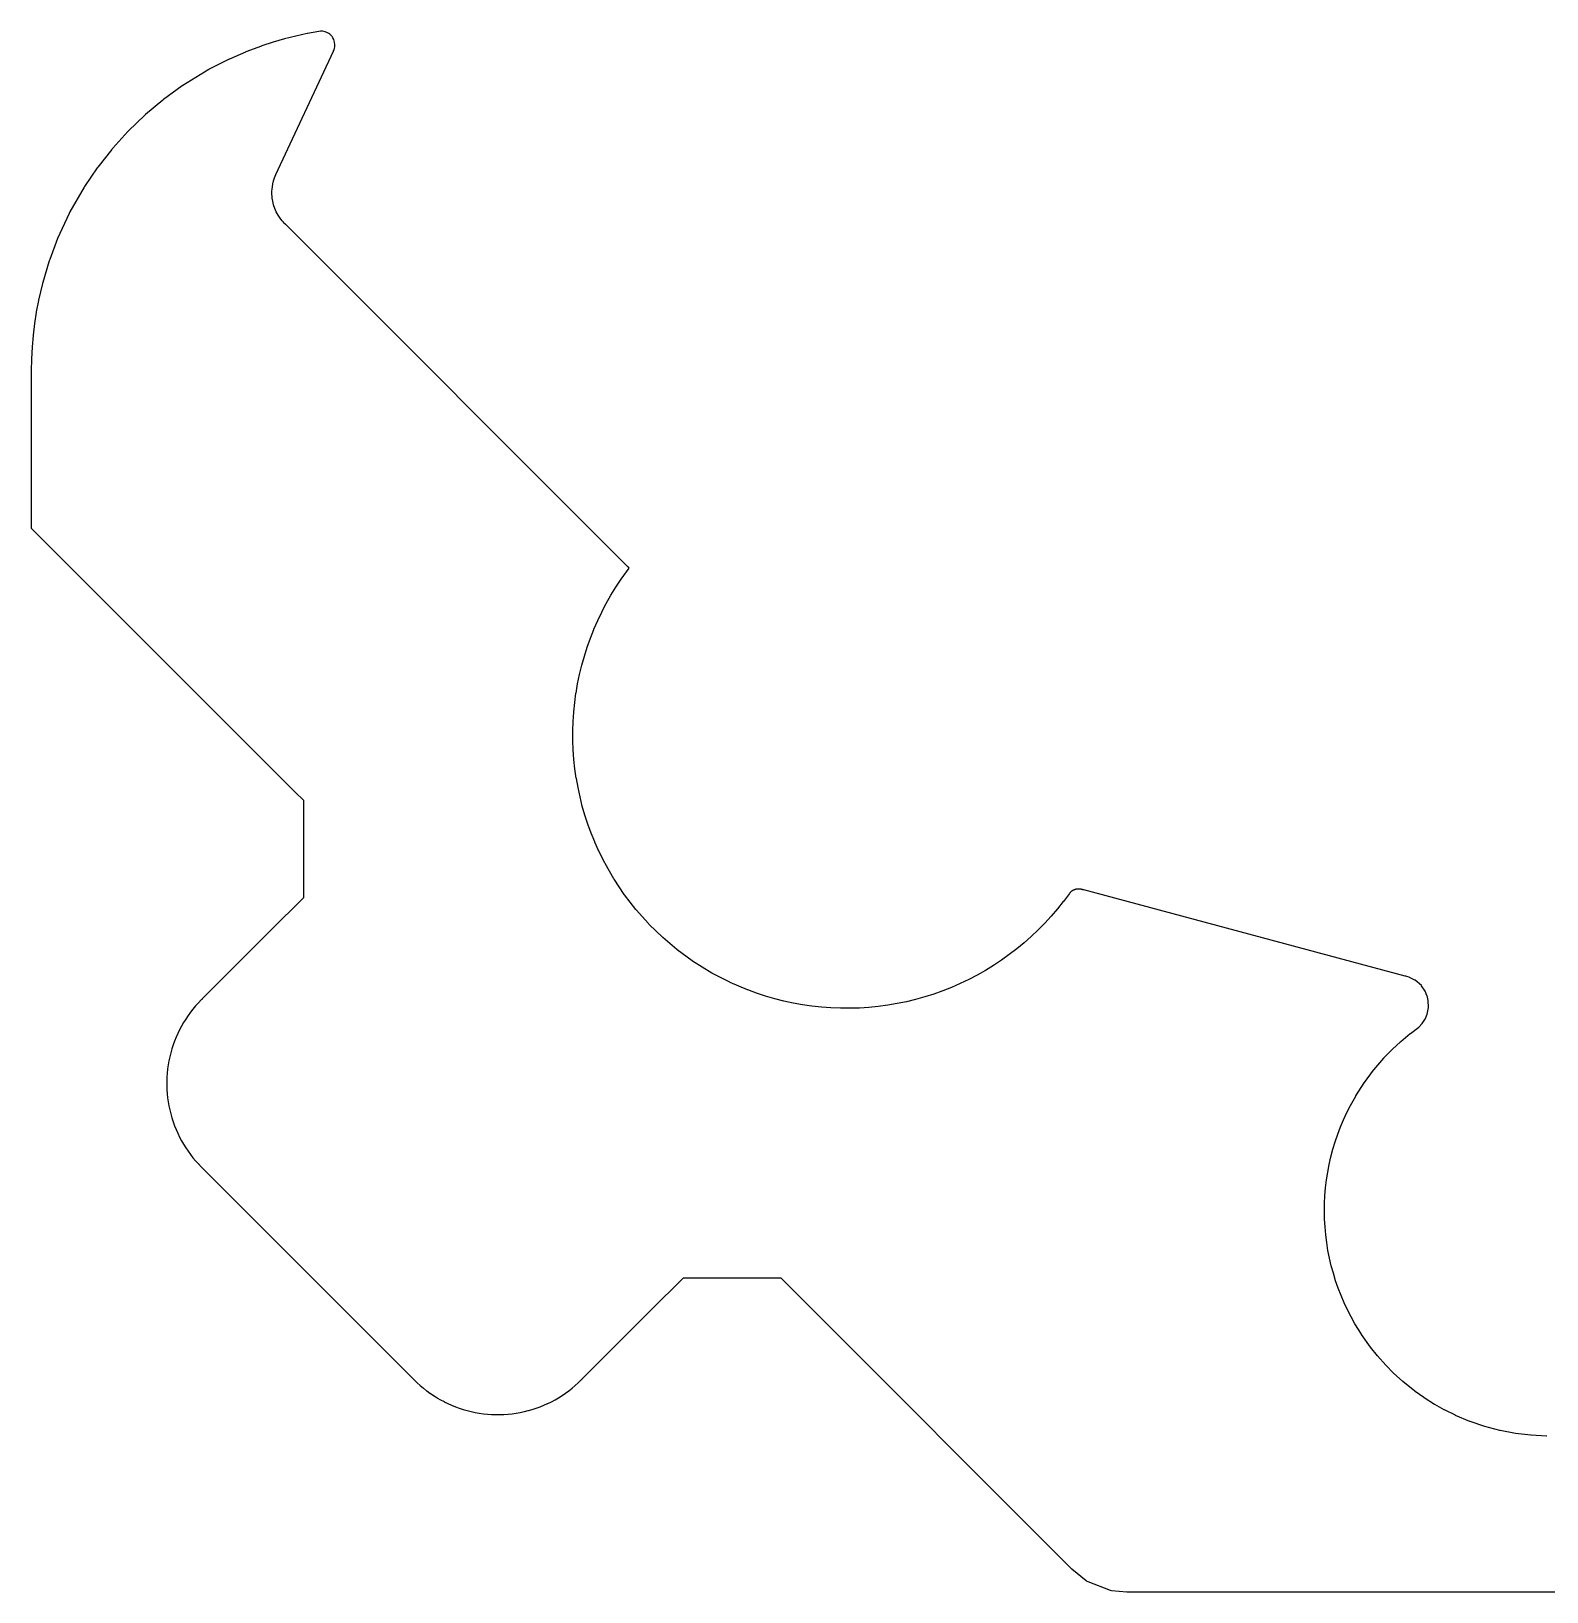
# Model space of a CAD drawing. Header units: metres. Extents: x -77 to 77, y -44 to 36.
# Drawn here: x -77.1 to -0.2, y -43.5 to 35.7 of the extents above; entities that cross this region are included whole.
import ezdxf

# ---------------------------------------------------------------- set-up
doc = ezdxf.new("R2010")
doc.units = ezdxf.units.M

msp = doc.modelspace()

# ---------------------------------------------------------------- linework, layer by layer
for p, q in [((-62.5285, 35.7195), (-63.1158, 35.612)), ((-62.4449, 35.7277), (-62.5285, 35.7195)), ((-62.4446, 35.7277), (-62.4449, 35.7277)), ((-62.4443, 35.7277), (-62.4446, 35.7277)), ((-62.3482, 35.7257), (-62.4443, 35.7277)), ((-62.3478, 35.7256), (-62.3482, 35.7257)), ((-62.2087, 35.6994), (-62.3478, 35.7256)), ((-62.2085, 35.6994), (-62.2087, 35.6994)), ((-62.2083, 35.6993), (-62.2085, 35.6994)), ((-62.0954, 35.6514), (-62.2083, 35.6993)), ((-65.4484, 34.9726), (-66.2444, 34.6741)), ((-65.4327, 34.9781), (-65.4484, 34.9726)), ((-65.4294, 34.9795), (-65.4327, 34.9781)), ((-65.4283, 34.9799), (-65.4294, 34.9795)), ((-64.8592, 35.1675), (-65.4283, 34.9799)), ((-64.284, 35.3354), (-64.8592, 35.1675)), ((-63.7033, 35.4835), (-64.284, 35.3354)), ((-63.7023, 35.4837), (-63.7033, 35.4835)), ((-63.7013, 35.484), (-63.7023, 35.4837)), ((-63.118, 35.6116), (-63.7013, 35.484)), ((-63.1169, 35.6118), (-63.118, 35.6116)), ((-63.1158, 35.612), (-63.1169, 35.6118)), ((-62.0951, 35.6513), (-62.0954, 35.6514)), ((-62.0326, 35.6156), (-62.0951, 35.6513)), ((-62.0324, 35.6154), (-62.0326, 35.6156)), ((-61.9741, 35.573), (-62.0324, 35.6154)), ((-61.9739, 35.5728), (-61.9741, 35.573)), ((-61.9206, 35.5244), (-61.9739, 35.5728)), ((-61.9204, 35.5243), (-61.9206, 35.5244)), ((-61.857, 35.4522), (-61.9204, 35.5243)), ((-61.8567, 35.4519), (-61.857, 35.4522)), ((-61.8162, 35.3923), (-61.8567, 35.4519)), ((-61.8159, 35.3919), (-61.8162, 35.3923)), ((-61.7718, 35.3067), (-61.8159, 35.3919)), ((-61.7467, 35.2391), (-61.7718, 35.3067)), ((-61.7466, 35.2387), (-61.7467, 35.2391)), ((-61.7289, 35.1689), (-61.7466, 35.2387)), ((-61.7359, 34.8582), (-61.7216, 34.9288)), ((-61.7289, 35.1685), (-61.7289, 35.1689)), ((-61.7128, 35.0411), (-61.7289, 35.1685)), ((-61.7216, 34.9288), (-61.7128, 35.0404)), ((-61.7127, 35.0408), (-61.7128, 35.0411)), ((-61.7128, 35.0404), (-61.7127, 35.0408)), ((-67.0936, 34.3011), (-68.0615, 33.8156)), ((-67.0629, 34.3145), (-67.0936, 34.3011)), ((-66.2608, 34.6673), (-67.0629, 34.3145)), ((-66.2444, 34.6741), (-66.2608, 34.6673)), ((-64.7093, 28.4508), (-61.7915, 34.708)), ((-61.7915, 34.708), (-61.7866, 34.7186)), ((-61.7866, 34.7186), (-61.7799, 34.733)), ((-61.7799, 34.733), (-61.7569, 34.7886)), ((-61.7569, 34.7886), (-61.7568, 34.789)), ((-61.7568, 34.789), (-61.736, 34.8579)), ((-61.736, 34.8579), (-61.7359, 34.8582)), ((-68.1277, 33.7802), (-69.4347, 32.9769)), ((-68.0977, 33.7974), (-68.1277, 33.7802)), ((-68.0615, 33.8156), (-68.0977, 33.7974)), ((-69.4813, 32.9466), (-70.4154, 32.2651)), ((-69.4347, 32.9769), (-69.4813, 32.9466)), ((-70.4571, 32.2331), (-71.3356, 31.4959)), ((-70.4154, 32.2651), (-70.4571, 32.2331)), ((-71.373, 31.4626), (-72.1997, 30.6663)), ((-71.3356, 31.4959), (-71.373, 31.4626)), ((-72.2334, 30.632), (-73.001, 29.784)), ((-72.1997, 30.6663), (-72.2334, 30.632)), ((-73.0496, 29.7254), (-73.7579, 28.8261)), ((-73.0274, 29.7535), (-73.0496, 29.7254)), ((-73.001, 29.784), (-73.0274, 29.7535)), ((-73.7852, 28.787), (-74.4311, 27.8401)), ((-73.7579, 28.8261), (-73.7852, 28.787)), ((-74.4521, 27.8056), (-75.1729, 26.5588)), ((-74.4311, 27.8401), (-74.4521, 27.8056)), ((-64.907, 27.713), (-64.8937, 27.8269)), ((-64.8937, 27.8269), (-64.8936, 27.8275)), ((-64.8936, 27.8275), (-64.8671, 27.9781)), ((-64.8671, 27.9781), (-64.8669, 27.9787)), ((-64.8669, 27.9787), (-64.83, 28.1271)), ((-64.83, 28.1271), (-64.8298, 28.1277)), ((-64.8298, 28.1277), (-64.7825, 28.2731)), ((-64.7825, 28.2731), (-64.7823, 28.2737)), ((-64.7823, 28.2737), (-64.7095, 28.4504)), ((-64.7095, 28.4504), (-64.7093, 28.4508)), ((-64.9138, 27.4443), (-64.9137, 27.5978)), ((-64.9071, 27.3293), (-64.9138, 27.4443)), ((-64.9137, 27.5984), (-64.907, 27.713)), ((-64.9137, 27.5978), (-64.9137, 27.5984)), ((-64.8991, 27.2533), (-64.9071, 27.3293)), ((-64.8989, 27.2525), (-64.8991, 27.2533)), ((-64.8748, 27.0959), (-64.8989, 27.2525)), ((-64.8746, 27.0951), (-64.8748, 27.0959)), ((-64.8299, 26.9149), (-64.8746, 27.0951)), ((-75.2166, 26.4702), (-75.7999, 25.1986)), ((-75.1908, 26.5255), (-75.2166, 26.4702)), ((-75.1729, 26.5588), (-75.1908, 26.5255)), ((-64.8297, 26.9143), (-64.8299, 26.9149)), ((-64.7681, 26.7272), (-64.8297, 26.9143)), ((-64.7679, 26.7267), (-64.7681, 26.7272)), ((-64.6927, 26.5572), (-64.7679, 26.7267)), ((-64.6923, 26.5565), (-64.6927, 26.5572)), ((-64.5995, 26.3836), (-64.6923, 26.5565)), ((-64.5992, 26.383), (-64.5995, 26.3836)), ((-64.5988, 26.3824), (-64.5992, 26.383)), ((-64.495, 26.2281), (-64.5988, 26.3824)), ((-64.4946, 26.2276), (-64.495, 26.2281)), ((-64.3984, 26.1036), (-64.4946, 26.2276)), ((-64.3981, 26.1032), (-64.3984, 26.1036)), ((-64.3244, 26.0207), (-64.3981, 26.1032)), ((-64.271, 25.9654), (-64.3244, 26.0207)), ((-64.244, 25.9384), (-64.271, 25.9654)), ((-64.243, 25.9374), (-64.244, 25.9384)), ((-64.2411, 25.9354), (-64.243, 25.9374)), ((-64.2385, 25.9329), (-64.2411, 25.9354)), ((-64.2354, 25.9297), (-64.2385, 25.9329)), ((-64.2319, 25.9263), (-64.2354, 25.9297)), ((-64.228, 25.9223), (-64.2319, 25.9263)), ((-64.2228, 25.9171), (-64.228, 25.9223)), ((-64.2172, 25.9116), (-64.2228, 25.9171)), ((-64.2122, 25.9066), (-64.2172, 25.9116)), ((-64.2073, 25.9017), (-64.2122, 25.9066)), ((-64.2039, 25.8982), (-64.2073, 25.9017)), ((-64.1988, 25.8931), (-64.2039, 25.8982)), ((-64.1967, 25.8911), (-64.1988, 25.8931)), ((-46.8533, 8.54768), (-64.1967, 25.8911)), ((-75.7999, 25.1986), (-76.2044, 24.1248)), ((-76.2271, 24.0613), (-76.5574, 22.9611)), ((-76.2044, 24.1248), (-76.2271, 24.0613)), ((-76.5705, 22.9106), (-76.771, 22.0715)), ((-76.5574, 22.9611), (-76.5705, 22.9106)), ((-76.8877, 21.4598), (-76.9784, 20.8772)), ((-76.8856, 21.4732), (-76.8877, 21.4598)), ((-76.7748, 22.0535), (-76.8856, 21.4732)), ((-76.7736, 22.0597), (-76.7748, 22.0535)), ((-76.7726, 22.0628), (-76.7736, 22.0597)), ((-76.771, 22.0715), (-76.7726, 22.0628)), ((-76.9784, 20.8772), (-77.049, 20.2918)), ((-77.0506, 20.2766), (-77.101, 19.6909)), ((-77.049, 20.2918), (-77.0506, 20.2766)), ((-77.1324, 19.0726), (-77.1424, 18.4894)), ((-77.132, 19.0916), (-77.1324, 19.0726)), ((-77.1019, 19.6768), (-77.132, 19.0916)), ((-77.101, 19.6909), (-77.1019, 19.6768)), ((-77.1424, 18.4894), (-77.1424, 18.3486)), ((-77.1424, 18.3486), (-77.1424, 10.9097)), ((-77.1424, 10.9097), (-77.1424, 10.5056)), ((-77.1424, 10.5056), (-77.1415, 10.4885)), ((-77.1415, 10.4885), (-64.0373, -2.61566)), ((-47.1738, 7.8901), (-46.8969, 8.2772)), ((-46.8969, 8.2772), (-46.762, 8.4563)), ((-46.851, 8.54534), (-46.8533, 8.54768)), ((-46.8484, 8.54276), (-46.851, 8.54534)), ((-46.8458, 8.5401), (-46.8484, 8.54276)), ((-46.843, 8.53737), (-46.8458, 8.5401)), ((-46.8403, 8.53461), (-46.843, 8.53737)), ((-46.8369, 8.5312), (-46.8403, 8.53461)), ((-46.8321, 8.52646), (-46.8369, 8.5312)), ((-46.8272, 8.52154), (-46.8321, 8.52646)), ((-46.8231, 8.51748), (-46.8272, 8.52154)), ((-46.8206, 8.51495), (-46.8231, 8.51748)), ((-46.8177, 8.51209), (-46.8206, 8.51495)), ((-46.8156, 8.50997), (-46.8177, 8.51209)), ((-46.8137, 8.50801), (-46.8156, 8.50997)), ((-46.8112, 8.50557), (-46.8137, 8.50801)), ((-46.8089, 8.50322), (-46.8112, 8.50557)), ((-46.8076, 8.50192), (-46.8089, 8.50322)), ((-46.762, 8.4563), (-46.8076, 8.50192)), ((-47.6933, 7.07759), (-47.4407, 7.4882)), ((-47.4407, 7.4882), (-47.1738, 7.8901)), ((-47.4407, 7.4882), (-47.4407, 7.4882)), ((-48.1556, 6.2304), (-47.9319, 6.6579)), ((-47.9319, 6.6579), (-47.6935, 7.0773)), ((-47.6935, 7.0773), (-47.6933, 7.07759)), ((-48.5578, 5.35347), (-48.3668, 5.78985)), ((-48.3668, 5.78985), (-48.3643, 5.7954)), ((-48.3643, 5.7954), (-48.1582, 6.2248)), ((-48.1582, 6.2248), (-48.1556, 6.2304)), ((-48.8983, 4.45076), (-48.7379, 4.89945)), ((-48.7379, 4.89945), (-48.7359, 4.90508)), ((-48.7359, 4.90508), (-48.56, 5.34786)), ((-48.56, 5.34786), (-48.5578, 5.35347)), ((-49.1752, 3.52693), (-49.0448, 3.99107)), ((-49.0448, 3.99108), (-48.8983, 4.45076)), ((-49.0448, 3.99107), (-49.0448, 3.99108)), ((-49.2895, 3.05787), (-49.1753, 3.5266)), ((-49.1753, 3.5266), (-49.1752, 3.52693)), ((-49.469, 2.10991), (-49.3875, 2.58545)), ((-49.3875, 2.58545), (-49.2895, 3.05787)), ((-49.5822, 1.15184), (-49.5339, 1.63187)), ((-49.5339, 1.63187), (-49.4697, 2.10447)), ((-49.4697, 2.10447), (-49.469, 2.10991)), ((-49.6138, 0.67043), (-49.5826, 1.14646)), ((-49.5826, 1.14646), (-49.5822, 1.15184)), ((-49.6287, 0.18818), (-49.614, 0.6651)), ((-49.6269, -0.29429), (-49.6287, 0.18818)), ((-49.614, 0.6651), (-49.6138, 0.67043)), ((-49.6083, -0.77638), (-49.6269, -0.29429)), ((-49.573, -1.25755), (-49.6083, -0.77638)), ((-49.521, -1.73719), (-49.573, -1.25755)), ((-49.4524, -2.21475), (-49.521, -1.73719)), ((-49.4515, -2.21955), (-49.4524, -2.21475)), ((-49.4515, -2.21966), (-49.4515, -2.21955)), ((-49.4515, -2.21968), (-49.4515, -2.21966)), ((-49.4515, -2.21978), (-49.4515, -2.21968)), ((-49.4515, -2.2199), (-49.4515, -2.21978)), ((-49.4514, -2.22007), (-49.4515, -2.2199)), ((-49.4514, -2.22029), (-49.4514, -2.22007)), ((-49.4514, -2.22042), (-49.4514, -2.22029)), ((-49.3672, -2.68963), (-49.4514, -2.22042)), ((-64.0373, -2.61566), (-63.8108, -2.84215)), ((-63.8108, -2.84215), (-63.7367, -2.9163)), ((-63.7367, -2.9163), (-63.3185, -3.33448)), ((-49.3672, -2.68989), (-49.3672, -2.68963)), ((-49.3671, -2.69027), (-49.3672, -2.68989)), ((-49.367, -2.69054), (-49.3671, -2.69027)), ((-49.2657, -3.16128), (-49.367, -2.69054)), ((-49.2657, -3.16148), (-49.2657, -3.16128)), ((-49.2656, -3.16176), (-49.2657, -3.16148)), ((-49.2655, -3.16205), (-49.2656, -3.16176)), ((-49.2655, -3.16219), (-49.2655, -3.16205)), ((-49.1478, -3.62913), (-49.2655, -3.16219)), ((-63.3185, -3.33448), (-63.3185, -8.28424)), ((-49.1478, -3.6293), (-49.1478, -3.62913)), ((-49.1477, -3.62963), (-49.1478, -3.6293)), ((-49.1476, -3.63004), (-49.1477, -3.62963)), ((-49.0138, -4.0926), (-49.1476, -3.63004)), ((-49.0137, -4.09288), (-49.0138, -4.0926)), ((-49.0136, -4.09325), (-49.0137, -4.09288)), ((-49.0135, -4.09351), (-49.0136, -4.09325)), ((-48.8637, -4.55112), (-49.0135, -4.09351)), ((-48.8634, -4.55203), (-48.8637, -4.55112)), ((-48.6979, -5.00417), (-48.8634, -4.55203)), ((-48.6975, -5.00507), (-48.6979, -5.00417)), ((-48.5164, -5.45121), (-48.6975, -5.00507)), ((-48.516, -5.45211), (-48.5164, -5.45121)), ((-48.3195, -5.89165), (-48.516, -5.45211)), ((-48.3191, -5.89251), (-48.3195, -5.89165)), ((-48.316, -5.89892), (-48.3191, -5.89251)), ((-48.001, -6.52431), (-48.316, -5.89892)), ((-47.9902, -6.54487), (-48.001, -6.52431)), ((-47.5477, -7.32022), (-47.9902, -6.54487)), ((-47.5358, -7.34028), (-47.5477, -7.32022)), ((-47.0155, -8.1158), (-47.5358, -7.34028)), ((-24.2445, -7.92266), (-24.2622, -7.93356)), ((-24.2264, -7.91241), (-24.2445, -7.92266)), ((-24.2081, -7.90278), (-24.2264, -7.91241)), ((-24.1893, -7.89379), (-24.2081, -7.90278)), ((-24.1703, -7.88545), (-24.1893, -7.89379)), ((-24.151, -7.87779), (-24.1703, -7.88545)), ((-24.1315, -7.87078), (-24.151, -7.87779)), ((-24.1117, -7.86446), (-24.1315, -7.87078)), ((-24.0917, -7.85883), (-24.1117, -7.86446)), ((-24.0715, -7.85388), (-24.0917, -7.85883)), ((-24.0512, -7.84966), (-24.0715, -7.85388)), ((-24.0307, -7.84613), (-24.0512, -7.84966)), ((-24.0102, -7.84332), (-24.0307, -7.84613)), ((-23.9895, -7.8412), (-24.0102, -7.84332)), ((-23.9688, -7.83981), (-23.9895, -7.8412)), ((-23.948, -7.83914), (-23.9688, -7.83981)), ((-23.9273, -7.83918), (-23.948, -7.83914)), ((-23.9065, -7.83995), (-23.9273, -7.83918)), ((-23.8858, -7.84143), (-23.9065, -7.83995)), ((-23.8652, -7.84362), (-23.8858, -7.84143)), ((-23.8446, -7.84654), (-23.8652, -7.84362)), ((-23.8242, -7.85015), (-23.8446, -7.84654)), ((-23.8038, -7.85448), (-23.8242, -7.85015)), ((-23.7837, -7.85952), (-23.8038, -7.85448)), ((-23.7822, -7.85994), (-23.7837, -7.85952)), ((-23.7819, -7.86), (-23.7822, -7.85994)), ((-23.7811, -7.86023), (-23.7819, -7.86)), ((-23.7587, -7.86622), (-23.7811, -7.86023)), ((-23.7574, -7.86658), (-23.7587, -7.86622)), ((-23.7549, -7.86723), (-23.7574, -7.86658)), ((-23.7501, -7.86851), (-23.7549, -7.86723)), ((-23.7462, -7.86956), (-23.7501, -7.86851)), ((-23.7402, -7.87117), (-23.7462, -7.86956)), ((-23.7306, -7.87374), (-23.7402, -7.87117)), ((-23.7197, -7.87667), (-23.7306, -7.87374)), ((-23.7086, -7.87963), (-23.7197, -7.87667)), ((-23.6968, -7.88281), (-23.7086, -7.87963)), ((-23.6855, -7.88583), (-23.6968, -7.88281)), ((-23.6732, -7.88912), (-23.6855, -7.88583)), ((-7.35805, -12.2607), (-23.6732, -7.88912)), ((-63.3185, -8.28424), (-65.0004, -9.96619)), ((-46.9981, -8.14158), (-47.0155, -8.1158)), ((-46.4254, -8.87901), (-46.9981, -8.14158)), ((-24.7145, -8.47723), (-25.0153, -8.85442)), ((-24.7142, -8.47694), (-24.7145, -8.47723)), ((-24.4094, -8.06653), (-24.7142, -8.47694)), ((-24.3881, -8.04117), (-24.4094, -8.06652)), ((-24.4094, -8.06652), (-24.4094, -8.06653)), ((-24.374, -8.02586), (-24.3881, -8.04116)), ((-24.3881, -8.04116), (-24.3881, -8.04117)), ((-24.3595, -8.01105), (-24.374, -8.02586)), ((-24.3444, -7.99676), (-24.3595, -8.01105)), ((-24.3289, -7.983), (-24.3444, -7.99676)), ((-24.3128, -7.96978), (-24.3289, -7.983)), ((-24.2964, -7.95712), (-24.3128, -7.96978)), ((-24.2795, -7.94505), (-24.2964, -7.95712)), ((-24.2622, -7.93356), (-24.2795, -7.94505)), ((-46.4063, -8.90352), (-46.4254, -8.87901)), ((-45.7836, -9.59972), (-46.4063, -8.90352)), ((-25.329, -9.22093), (-25.6553, -9.57634)), ((-25.0153, -8.85442), (-25.329, -9.22093)), ((-65.0004, -9.96619), (-68.4517, -13.4174)), ((-45.7682, -9.61724), (-45.7836, -9.59972)), ((-45.7518, -9.63384), (-45.7682, -9.61724)), ((-45.0825, -10.285), (-45.7518, -9.63384)), ((-45.0594, -10.3058), (-45.0825, -10.285)), ((-26.3439, -10.2521), (-26.7053, -10.5717)), ((-25.9937, -9.92019), (-26.3439, -10.2521)), ((-25.6553, -9.57634), (-25.9937, -9.92019)), ((-44.3467, -10.9088), (-45.0594, -10.3058)), ((-44.3222, -10.928), (-44.3467, -10.9088)), ((-43.5692, -11.4802), (-44.3222, -10.928)), ((-27.0776, -10.8785), (-27.4604, -11.1722)), ((-26.7053, -10.5717), (-27.0776, -10.8785)), ((-43.5435, -11.4976), (-43.5692, -11.4802)), ((-42.5646, -12.1088), (-43.5435, -11.4976)), ((-28.2553, -11.7189), (-28.6665, -11.9713)), ((-27.8531, -11.4525), (-28.2553, -11.7189)), ((-27.4604, -11.1722), (-27.8531, -11.4525)), ((-42.5381, -12.1242), (-42.5646, -12.1088)), ((-41.6544, -12.5733), (-42.5381, -12.1242)), ((-41.6404, -12.5805), (-41.6544, -12.5733)), ((-41.6343, -12.5834), (-41.6404, -12.5805)), ((-41.6335, -12.5838), (-41.6343, -12.5834)), ((-41.6326, -12.5842), (-41.6335, -12.5838)), ((-41.1959, -12.78), (-41.6326, -12.5842)), ((-29.9492, -12.6406), (-30.3913, -12.8336)), ((-29.5139, -12.4324), (-29.9492, -12.6406)), ((-29.0862, -12.2092), (-29.5139, -12.4324)), ((-28.6665, -11.9713), (-29.0862, -12.2092)), ((-7.34379, -12.2646), (-7.35805, -12.2607)), ((-7.33178, -12.2678), (-7.34379, -12.2646)), ((-7.32086, -12.2707), (-7.33178, -12.2678)), ((-7.31063, -12.2735), (-7.32086, -12.2707)), ((-7.27144, -12.284), (-7.31063, -12.2735)), ((-7.14048, -12.3246), (-7.27144, -12.284)), ((-7.13654, -12.3259), (-7.14048, -12.3246)), ((-6.85485, -12.4611), (-7.13654, -12.3259)), ((-6.85142, -12.4631), (-6.85485, -12.4611)), ((-6.84759, -12.4663), (-6.85142, -12.4631)), ((-6.5249, -12.7449), (-6.84759, -12.4663)), ((-68.5051, -13.4709), (-68.65, -13.6209)), ((-68.5044, -13.4702), (-68.5051, -13.4709)), ((-68.4797, -13.4455), (-68.5044, -13.4702)), ((-68.4791, -13.4448), (-68.4797, -13.4455)), ((-68.4783, -13.444), (-68.4791, -13.4448)), ((-68.4774, -13.4431), (-68.4783, -13.444)), ((-68.4763, -13.4421), (-68.4774, -13.4431)), ((-68.4751, -13.4409), (-68.4763, -13.4421)), ((-68.4738, -13.4396), (-68.4751, -13.4409)), ((-68.4724, -13.4381), (-68.4738, -13.4396)), ((-68.4708, -13.4366), (-68.4724, -13.4381)), ((-68.4691, -13.4349), (-68.4708, -13.4366)), ((-68.4673, -13.4331), (-68.4691, -13.4349)), ((-68.4654, -13.4312), (-68.4673, -13.4331)), ((-68.4635, -13.4292), (-68.4654, -13.4312)), ((-68.4614, -13.4272), (-68.4635, -13.4292)), ((-68.4593, -13.4251), (-68.4614, -13.4272)), ((-68.4571, -13.4229), (-68.4593, -13.4251)), ((-68.455, -13.4207), (-68.4571, -13.4229)), ((-68.4517, -13.4174), (-68.455, -13.4207)), ((-41.195, -12.7803), (-41.1959, -12.78)), ((-40.7491, -12.962), (-41.195, -12.7803)), ((-40.7482, -12.9623), (-40.7491, -12.962)), ((-40.2962, -13.1283), (-40.7482, -12.9623)), ((-40.296, -13.1284), (-40.2962, -13.1283)), ((-40.2956, -13.1285), (-40.296, -13.1284)), ((-40.2953, -13.1286), (-40.2956, -13.1285)), ((-39.8379, -13.2789), (-40.2953, -13.1286)), ((-39.8375, -13.279), (-39.8379, -13.2789)), ((-39.8371, -13.2791), (-39.8375, -13.279)), ((-39.837, -13.2792), (-39.8371, -13.2791)), ((-39.3746, -13.4135), (-39.837, -13.2792)), ((-39.3744, -13.4135), (-39.3746, -13.4135)), ((-39.3741, -13.4136), (-39.3744, -13.4135)), ((-39.3738, -13.4136), (-39.3741, -13.4136)), ((-39.3737, -13.4137), (-39.3738, -13.4136)), ((-38.9069, -13.5319), (-39.3737, -13.4137)), ((-32.2189, -13.449), (-32.6877, -13.5627)), ((-31.7543, -13.319), (-32.2189, -13.449)), ((-31.2944, -13.1731), (-31.7543, -13.319)), ((-30.8399, -13.0112), (-31.2944, -13.1731)), ((-30.3913, -12.8336), (-30.8399, -13.0112)), ((-6.52065, -12.7509), (-6.5249, -12.7449)), ((-6.32945, -13.0365), (-6.52065, -12.7509)), ((-6.24204, -13.2399), (-6.32945, -13.0365)), ((-6.24044, -13.2442), (-6.24204, -13.2399)), ((-6.17584, -13.5002), (-6.24044, -13.2442)), ((-69.0534, -14.1017), (-69.176, -14.2704)), ((-68.925, -13.9373), (-69.0534, -14.1017)), ((-68.9246, -13.9368), (-68.925, -13.9373)), ((-68.7905, -13.777), (-68.9246, -13.9368)), ((-68.7901, -13.7765), (-68.7905, -13.777)), ((-68.7896, -13.7759), (-68.7901, -13.7765)), ((-68.65, -13.6209), (-68.7896, -13.7759)), ((-38.9066, -13.5319), (-38.9069, -13.5319)), ((-38.9062, -13.532), (-38.9066, -13.5319)), ((-38.906, -13.5321), (-38.9062, -13.532)), ((-38.4353, -13.634), (-38.906, -13.5321)), ((-38.4352, -13.634), (-38.4353, -13.634)), ((-37.959, -13.7198), (-38.4352, -13.634)), ((-37.9588, -13.7199), (-37.959, -13.7198)), ((-37.9586, -13.7199), (-37.9588, -13.7199)), ((-37.9584, -13.7199), (-37.9586, -13.7199)), ((-37.9583, -13.72), (-37.9584, -13.7199)), ((-37.9584, -13.7199), (-37.9584, -13.7199)), ((-37.9584, -13.7199), (-37.9584, -13.7199)), ((-37.4831, -13.7888), (-37.9583, -13.72)), ((-37.483, -13.7888), (-37.4831, -13.7888)), ((-37.0038, -13.8413), (-37.483, -13.7888)), ((-37.0035, -13.8413), (-37.0038, -13.8413)), ((-36.5223, -13.8772), (-37.0035, -13.8413)), ((-36.0403, -13.8963), (-36.5223, -13.8772)), ((-35.5578, -13.8987), (-36.0403, -13.8963)), ((-35.0756, -13.8843), (-35.5578, -13.8987)), ((-34.5941, -13.8533), (-35.0756, -13.8843)), ((-34.114, -13.8055), (-34.5941, -13.8533)), ((-33.6359, -13.7411), (-34.114, -13.8055)), ((-33.1603, -13.6602), (-33.6359, -13.7411)), ((-32.6877, -13.5627), (-33.1603, -13.6602)), ((-6.34257, -14.4566), (-6.23331, -14.2017)), ((-6.23331, -14.2017), (-6.23127, -14.1954)), ((-6.23127, -14.1954), (-6.16187, -13.8654)), ((-6.17529, -13.5026), (-6.17584, -13.5002)), ((-6.17493, -13.5061), (-6.17529, -13.5026)), ((-6.16152, -13.8603), (-6.17493, -13.5061)), ((-6.16187, -13.8654), (-6.16152, -13.8603)), ((-69.6081, -14.9894), (-69.6995, -15.1768)), ((-69.6078, -14.9888), (-69.6081, -14.9894)), ((-69.6074, -14.9882), (-69.6078, -14.9888)), ((-69.5095, -14.804), (-69.6074, -14.9882)), ((-69.5089, -14.803), (-69.5095, -14.804)), ((-69.4046, -14.6224), (-69.5089, -14.803)), ((-69.2941, -14.4455), (-69.4046, -14.6224)), ((-69.2938, -14.4449), (-69.2941, -14.4455)), ((-69.2934, -14.4443), (-69.2938, -14.4449)), ((-69.1767, -14.2714), (-69.2934, -14.4443)), ((-69.176, -14.2704), (-69.1767, -14.2714)), ((-7.08332, -15.1788), (-6.66193, -14.8559)), ((-6.66193, -14.8559), (-6.65877, -14.8527)), ((-6.65877, -14.8527), (-6.48778, -14.6701)), ((-6.48778, -14.6701), (-6.34556, -14.4612)), ((-6.34556, -14.4612), (-6.34257, -14.4566)), ((-69.9349, -15.7595), (-69.9993, -15.9578)), ((-69.9346, -15.7587), (-69.9349, -15.7595)), ((-69.8633, -15.5628), (-69.9346, -15.7587)), ((-69.8629, -15.5618), (-69.8633, -15.5628)), ((-69.7848, -15.3685), (-69.8629, -15.5618)), ((-69.7843, -15.3673), (-69.7848, -15.3685)), ((-69.6995, -15.1768), (-69.7843, -15.3673)), ((-7.99128, -15.9745), (-7.58596, -15.5966)), ((-7.58596, -15.5966), (-7.5793, -15.5903)), ((-7.5793, -15.5903), (-7.57173, -15.5837)), ((-7.57173, -15.5837), (-7.09234, -15.1857)), ((-7.09234, -15.1857), (-7.08332, -15.1788)), ((-70.1516, -16.568), (-70.1878, -16.7733)), ((-70.1514, -16.5673), (-70.1516, -16.568)), ((-70.108, -16.3633), (-70.1514, -16.5673)), ((-70.1078, -16.3623), (-70.108, -16.3633)), ((-70.0573, -16.16), (-70.1078, -16.3623)), ((-70.0571, -16.1592), (-70.0573, -16.16)), ((-69.9997, -15.9588), (-70.0571, -16.1592)), ((-69.9993, -15.9578), (-69.9997, -15.9588)), ((-8.94599, -17.026), (-8.43569, -16.4302)), ((-8.43569, -16.4302), (-8.42681, -16.4207)), ((-8.42681, -16.4207), (-7.99128, -15.9745)), ((-70.2536, -17.399), (-70.2608, -17.6073)), ((-70.2535, -17.3979), (-70.2536, -17.399)), ((-70.2389, -17.1899), (-70.2535, -17.3979)), ((-70.2388, -17.1889), (-70.2389, -17.1899)), ((-70.217, -16.9816), (-70.2388, -17.1889)), ((-70.2169, -16.9806), (-70.217, -16.9816)), ((-70.1879, -16.7741), (-70.2169, -16.9806)), ((-70.1878, -16.7733), (-70.1879, -16.7741)), ((-9.42213, -17.6663), (-8.95418, -17.0361)), ((-8.95418, -17.0361), (-8.94599, -17.026)), ((-70.2608, -17.6084), (-70.2609, -17.8168)), ((-70.2609, -17.8168), (-70.2608, -17.8178)), ((-70.2608, -17.6073), (-70.2608, -17.6084)), ((-70.2608, -17.8178), (-70.2536, -18.0261)), ((-70.2536, -18.0261), (-70.2535, -18.027)), ((-70.2535, -18.027), (-70.239, -18.2349)), ((-9.85592, -18.3438), (-9.43305, -17.6825)), ((-9.43305, -17.6825), (-9.4281, -17.6748)), ((-9.4281, -17.6748), (-9.42213, -17.6663)), ((-70.239, -18.2349), (-70.2389, -18.236)), ((-70.2389, -18.236), (-70.2171, -18.4433)), ((-70.2171, -18.4433), (-70.217, -18.4443)), ((-70.217, -18.4443), (-70.188, -18.6506)), ((-70.188, -18.6506), (-70.1879, -18.6516)), ((-70.1879, -18.6516), (-70.1516, -18.8569)), ((-70.1516, -18.8569), (-70.1513, -18.8587)), ((-70.1513, -18.8587), (-70.108, -19.0625)), ((-10.3096, -19.1933), (-10.1298, -18.8372)), ((-10.1298, -18.8372), (-9.86097, -18.3528)), ((-9.86097, -18.3528), (-9.85592, -18.3438)), ((-70.108, -19.0625), (-70.0575, -19.2647)), ((-70.0575, -19.2647), (-70.0573, -19.2657)), ((-70.0573, -19.2657), (-70.0571, -19.2666)), ((-70.0571, -19.2666), (-69.9996, -19.4668)), ((-69.9996, -19.4668), (-69.9994, -19.4677)), ((-69.9994, -19.4677), (-69.935, -19.6659)), ((-69.935, -19.6659), (-69.9346, -19.667)), ((-69.9346, -19.667), (-69.8633, -19.8628)), ((-10.6314, -19.9232), (-10.4769, -19.5555)), ((-10.4769, -19.5555), (-10.3096, -19.1933)), ((-69.8633, -19.8628), (-69.7853, -20.056)), ((-69.7853, -20.056), (-69.7848, -20.0572)), ((-69.7848, -20.0572), (-69.7, -20.2475)), ((-69.7, -20.2475), (-69.6995, -20.2487)), ((-69.6995, -20.2487), (-69.6082, -20.4359)), ((-69.6082, -20.4359), (-69.6073, -20.4377)), ((-69.6073, -20.4377), (-69.5095, -20.6217)), ((-10.9017, -20.6738), (-10.7731, -20.2962)), ((-10.7731, -20.2962), (-10.6314, -19.9232)), ((-69.5095, -20.6217), (-69.4053, -20.8021)), ((-69.4053, -20.8021), (-69.4048, -20.8029)), ((-69.4048, -20.8029), (-69.2945, -20.9796)), ((-69.2945, -20.9796), (-69.2939, -20.9805)), ((-69.2939, -20.9805), (-69.1773, -21.1532)), ((-69.1773, -21.1532), (-69.1767, -21.1541)), ((-69.1767, -21.1541), (-69.0543, -21.3227)), ((-69.0543, -21.3227), (-69.0535, -21.3237)), ((-69.0535, -21.3237), (-68.9253, -21.4879)), ((-11.119, -21.4414), (-11.017, -21.0557)), ((-11.017, -21.0557), (-10.9017, -20.6738)), ((-68.9253, -21.4879), (-68.9247, -21.4886)), ((-68.9247, -21.4886), (-68.7908, -21.6482)), ((-68.7908, -21.6482), (-68.79, -21.6491)), ((-68.79, -21.6491), (-68.6506, -21.8039)), ((-68.6506, -21.8039), (-68.6533, -21.8004)), ((-68.6533, -21.8004), (-68.6495, -21.8051)), ((-68.6495, -21.8051), (-68.5048, -21.955)), ((-68.5048, -21.955), (-68.5044, -21.9554)), ((-68.5044, -21.9554), (-57.7351, -32.7247)), ((-11.2823, -22.2222), (-11.2075, -21.8304)), ((-11.2075, -21.8304), (-11.119, -21.4414)), ((-11.3909, -23.0126), (-11.3435, -22.6165)), ((-11.3435, -22.6165), (-11.2823, -22.2222)), ((-11.4442, -23.8085), (-11.4245, -23.4101)), ((-11.4245, -23.4101), (-11.3909, -23.0126)), ((-11.45, -24.2074), (-11.4442, -23.8085)), ((-11.4419, -24.6063), (-11.45, -24.2074)), ((-11.4199, -25.0046), (-11.4419, -24.6063)), ((-11.384, -25.4019), (-11.4199, -25.0046)), ((-11.3344, -25.7977), (-11.384, -25.4019)), ((-11.271, -26.1916), (-11.3344, -25.7977)), ((-11.1939, -26.583), (-11.271, -26.1916)), ((-11.1032, -26.9715), (-11.1939, -26.583)), ((-45.6964, -29.2702), (-44.0145, -27.5882)), ((-44.0145, -27.5882), (-39.0647, -27.5883)), ((-39.0647, -27.5883), (-38.0468, -28.6062)), ((-10.999, -27.3566), (-11.1032, -26.9715)), ((-10.8815, -27.7378), (-10.999, -27.3566)), ((-10.7507, -28.1147), (-10.8815, -27.7378)), ((-10.607, -28.4868), (-10.7507, -28.1147)), ((-10.4503, -28.8537), (-10.607, -28.4868)), ((-49.1511, -32.7248), (-45.6964, -29.2702)), ((-38.0468, -28.6062), (-24.309, -42.344)), ((-10.281, -29.215), (-10.4503, -28.8537)), ((-10.0991, -29.57), (-10.281, -29.215)), ((-9.90508, -29.9186), (-10.0991, -29.57)), ((-9.90028, -29.9265), (-9.90508, -29.9186)), ((-9.57439, -30.4572), (-9.90028, -29.9265)), ((-9.56693, -30.4679), (-9.57439, -30.4572)), ((-9.11364, -31.1087), (-9.56693, -30.4679)), ((-9.10718, -31.1167), (-9.11364, -31.1087)), ((-8.75951, -31.5485), (-9.10718, -31.1167)), ((-8.7534, -31.5555), (-8.75951, -31.5485)), ((-8.34018, -32.022), (-8.7534, -31.5555)), ((-8.33292, -32.0293), (-8.34018, -32.022)), ((-7.94232, -32.4222), (-8.33292, -32.0293)), ((-7.93553, -32.4285), (-7.94232, -32.4222)), ((-7.47618, -32.8491), (-7.93553, -32.4285)), ((-57.7351, -32.7247), (-57.7221, -32.7377)), ((-57.7221, -32.7377), (-57.6857, -32.7742)), ((-57.6857, -32.7742), (-57.5358, -32.9189)), ((-57.5358, -32.9189), (-57.5351, -32.9195)), ((-57.5351, -32.9195), (-57.3803, -33.0589)), ((-57.3803, -33.0589), (-57.3794, -33.0597)), ((-57.3794, -33.0597), (-57.2198, -33.1937)), ((-57.2198, -33.1937), (-57.219, -33.1943)), ((-57.219, -33.1943), (-57.0549, -33.3226)), ((-49.8321, -33.3233), (-49.6677, -33.1949)), ((-49.6677, -33.1949), (-49.6672, -33.1944)), ((-49.6672, -33.1944), (-49.5074, -33.0604)), ((-49.5074, -33.0604), (-49.5068, -33.0599)), ((-49.5068, -33.0599), (-49.3518, -32.9203)), ((-49.3518, -32.9203), (-49.3514, -32.92)), ((-49.3514, -32.92), (-49.351, -32.9196)), ((-49.351, -32.9196), (-49.2009, -32.7747)), ((-49.2009, -32.7747), (-49.2004, -32.7742)), ((-49.2004, -32.7742), (-49.176, -32.7498)), ((-49.176, -32.7498), (-49.1754, -32.7492)), ((-49.1754, -32.7492), (-49.1747, -32.7485)), ((-49.1747, -32.7485), (-49.1738, -32.7476)), ((-49.1738, -32.7476), (-49.1729, -32.7466)), ((-49.1729, -32.7466), (-49.1717, -32.7455)), ((-49.1717, -32.7455), (-49.1705, -32.7443)), ((-49.1705, -32.7443), (-49.1692, -32.743)), ((-49.1692, -32.743), (-49.1677, -32.7415)), ((-49.1677, -32.7415), (-49.1661, -32.7399)), ((-49.1661, -32.7399), (-49.1644, -32.7382)), ((-49.1644, -32.7382), (-49.1621, -32.7359)), ((-49.1621, -32.7359), (-49.1592, -32.733)), ((-49.1592, -32.733), (-49.1566, -32.7303)), ((-49.1566, -32.7303), (-49.1539, -32.7277)), ((-49.1539, -32.7277), (-49.1511, -32.7248)), ((-7.46819, -32.8557), (-7.47618, -32.8491)), ((-6.85582, -33.3472), (-7.46819, -32.8557)), ((-57.0549, -33.3226), (-57.0539, -33.3233)), ((-57.0539, -33.3233), (-56.8854, -33.4458)), ((-56.8854, -33.4458), (-56.8836, -33.447)), ((-56.8836, -33.447), (-56.7109, -33.5635)), ((-56.7109, -33.5635), (-56.5342, -33.6739)), ((-56.5342, -33.6739), (-56.5334, -33.6744)), ((-56.5334, -33.6744), (-56.353, -33.7786)), ((-56.353, -33.7786), (-56.3518, -33.7793)), ((-56.3518, -33.7793), (-56.1679, -33.8771)), ((-56.1679, -33.8771), (-56.1671, -33.8775)), ((-56.1671, -33.8775), (-55.9798, -33.9688)), ((-55.9798, -33.9688), (-55.9786, -33.9694)), ((-55.9786, -33.9694), (-55.7883, -34.0542)), ((-55.7883, -34.0542), (-55.7874, -34.0546)), ((-55.7874, -34.0546), (-55.5942, -34.1326)), ((-51.2928, -34.133), (-51.0995, -34.0549)), ((-51.0995, -34.0549), (-51.0988, -34.0546)), ((-51.0988, -34.0546), (-50.9083, -33.9698)), ((-50.9083, -33.9698), (-50.9073, -33.9693)), ((-50.9073, -33.9693), (-50.7198, -33.8779)), ((-50.7198, -33.8779), (-50.7192, -33.8776)), ((-50.7192, -33.8776), (-50.5351, -33.7797)), ((-50.5351, -33.7797), (-50.534, -33.7792)), ((-50.534, -33.7792), (-50.3534, -33.6749)), ((-50.3534, -33.6749), (-50.3528, -33.6745)), ((-50.3528, -33.6745), (-50.1759, -33.564)), ((-50.1759, -33.564), (-50.1753, -33.5636)), ((-50.1753, -33.5636), (-50.0024, -33.447)), ((-50.0024, -33.447), (-50.0014, -33.4463)), ((-50.0014, -33.4463), (-49.8327, -33.3237)), ((-49.8327, -33.3237), (-49.8321, -33.3233)), ((-6.84845, -33.3527), (-6.85582, -33.3472)), ((-6.39569, -33.6719), (-6.84845, -33.3527)), ((-6.38473, -33.6791), (-6.39569, -33.6719)), ((-5.85944, -34.0137), (-6.38473, -33.6791)), ((-5.85043, -34.0187), (-5.85944, -34.0137)), ((-5.36646, -34.2892), (-5.85043, -34.0187)), ((-55.5942, -34.1326), (-55.5934, -34.1329)), ((-55.5934, -34.1329), (-55.3976, -34.2042)), ((-55.3976, -34.2042), (-55.3966, -34.2046)), ((-55.3966, -34.2046), (-55.1985, -34.2689)), ((-55.1985, -34.2689), (-55.1971, -34.2694)), ((-55.1971, -34.2694), (-54.9968, -34.3268)), ((-54.9968, -34.3268), (-54.9959, -34.3271)), ((-54.9959, -34.3271), (-54.7937, -34.3775)), ((-54.7937, -34.3775), (-54.7927, -34.3777)), ((-54.7927, -34.3777), (-54.5889, -34.4211)), ((-54.5889, -34.4211), (-54.5879, -34.4213)), ((-54.5879, -34.4213), (-54.3827, -34.4575)), ((-54.3827, -34.4575), (-54.3804, -34.4578)), ((-54.3804, -34.4578), (-54.1741, -34.4868)), ((-54.1741, -34.4868), (-53.9668, -34.5086)), ((-53.9668, -34.5086), (-53.9658, -34.5087)), ((-53.9658, -34.5087), (-53.7579, -34.5232)), ((-53.7579, -34.5232), (-53.7569, -34.5233)), ((-53.7569, -34.5233), (-53.5486, -34.5306)), ((-53.5486, -34.5306), (-53.5475, -34.5306)), ((-53.5475, -34.5306), (-53.3391, -34.5306)), ((-53.3391, -34.5306), (-53.338, -34.5306)), ((-53.338, -34.5306), (-53.1297, -34.5233)), ((-53.1297, -34.5233), (-53.1287, -34.5233)), ((-53.1287, -34.5233), (-52.9207, -34.5087)), ((-52.9207, -34.5087), (-52.92, -34.5087)), ((-52.92, -34.5087), (-52.7126, -34.4869)), ((-52.7126, -34.4869), (-52.7116, -34.4868)), ((-52.7116, -34.4868), (-52.5052, -34.4578)), ((-52.5052, -34.4578), (-52.5044, -34.4576)), ((-52.5044, -34.4576), (-52.2991, -34.4214)), ((-52.2991, -34.4214), (-52.2983, -34.4213)), ((-52.2983, -34.4213), (-52.0944, -34.378)), ((-52.0944, -34.378), (-52.0933, -34.3777)), ((-52.0933, -34.3777), (-51.891, -34.3273)), ((-51.891, -34.3273), (-51.8892, -34.3268)), ((-51.8892, -34.3268), (-51.6888, -34.2694)), ((-51.6888, -34.2694), (-51.4905, -34.2049)), ((-51.4905, -34.2049), (-51.4887, -34.2043)), ((-51.4887, -34.2043), (-51.2928, -34.133)), ((-5.35821, -34.2934), (-5.36646, -34.2892)), ((-4.80074, -34.5714), (-5.35821, -34.2934)), ((-4.78875, -34.5765), (-4.80074, -34.5714)), ((-4.06498, -34.8805), (-4.78875, -34.5765)), ((-4.05267, -34.8848), (-4.06498, -34.8805)), ((-3.30969, -35.1376), (-4.05267, -34.8848)), ((-3.29712, -35.141), (-3.30969, -35.1376)), ((-2.53868, -35.3413), (-3.29712, -35.141)), ((-2.52589, -35.3438), (-2.53868, -35.3413)), ((-1.75454, -35.4911), (-2.52589, -35.3438)), ((-1.74429, -35.4924), (-1.75454, -35.4911)), ((-0.96507, -35.5855), (-1.74429, -35.4924)), ((-0.95591, -35.5862), (-0.96507, -35.5855)), ((-0.17151, -35.6248), (-0.95591, -35.5862)), ((-0.16116, -35.6251), (-0.17151, -35.6248)), ((-0.15196, -35.6249), (-0.16116, -35.6251)), ((-24.309, -42.344), (-24.277, -42.3756)), ((-24.277, -42.3756), (-23.5618, -42.9611)), ((-23.5618, -42.9611), (-23.5128, -42.9953)), ((-23.5128, -42.9953), (-23.4655, -43.0164)), ((-23.4655, -43.0164), (-22.3319, -43.4502)), ((-22.3319, -43.4502), (-22.2712, -43.4641)), ((-22.2712, -43.4641), (-21.4928, -43.5328)), ((-21.4928, -43.5328), (-21.3472, -43.5335)), ((-21.3472, -43.5335), (-20.4941, -43.5335)), ((-20.4941, -43.5335), (-19.0914, -43.5335)), ((-19.0914, -43.5335), (-16.1804, -43.5335)), ((-16.1804, -43.5335), (11.7565, -43.5335))]:
    msp.add_line(p, q)

doc.saveas('drawing.dxf')
